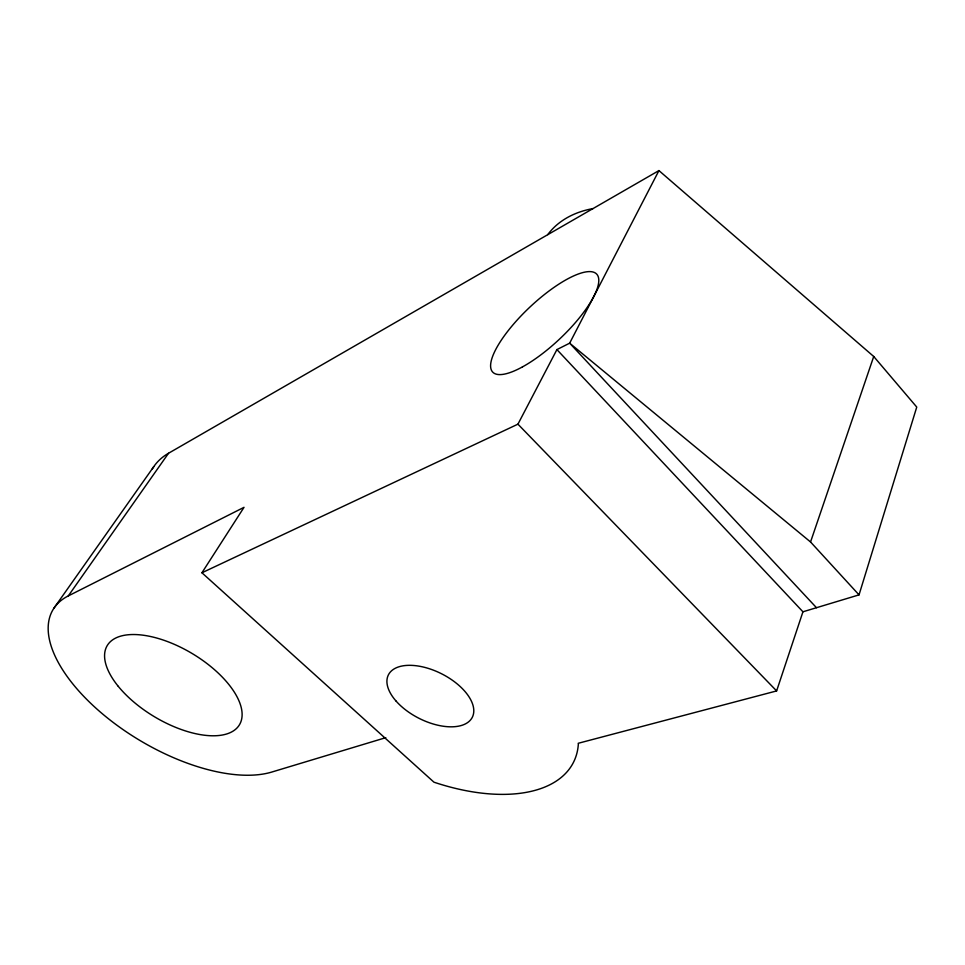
<?xml version="1.0" encoding="UTF-8"?>
<svg xmlns="http://www.w3.org/2000/svg" width="965" height="965" viewBox="0 0 965 965"><rect width="100%" height="100%" fill="white"/><g stroke="black" fill="none" stroke-linecap="round" stroke-linejoin="round"><path stroke-width="1.45" d="M385.807 737.658L271.925 772.012A141.505 67.683 30.9 0 1 99.902 711.675A141.505 67.683 30.9 0 1 68.298 595.912L244.024 507.325L201.926 572.776L433.948 782.181A157.078 83.605 26.8 0 0 578.337 744.148L578.204 743.291L776.62 690.928L802.94 611.798L859.031 594.874L916.75 407.073L873.723 356.495L658.938 170.588L168.525 453.26A131.626 73.183 31.4 0 0 152.156 469.183M859.031 594.874L810.552 541.98L873.723 356.495M658.938 170.588L569.664 343.166L556.914 349.595L517.94 424.166L201.926 572.776M68.298 595.912L168.525 453.26M54.016 608.047L153.737 466.686M810.552 541.98L569.664 343.166L816.486 607.709M517.94 424.166L776.62 690.928M556.914 349.595L802.94 611.798M547.746 234.628A101.216 74.727 25.6 0 1 592.968 208.597M522.451 366.905A71.41 21.797 -43.3 0 0 598.541 277.824A71.41 21.797 -43.3 0 0 513.103 324.674A71.41 21.797 -43.3 0 0 522.451 366.905M118.297 686.38A77.079 36.815 30.9 0 0 236.618 728.346A77.079 36.815 30.9 0 0 165.172 640.712A77.079 36.815 30.9 0 0 118.297 686.38M396.145 701.157A47.02 24.969 26.8 0 0 470.631 719.83A47.02 24.969 26.8 0 0 424.238 667.261A47.02 24.969 26.8 0 0 396.145 701.157"/></g></svg>
